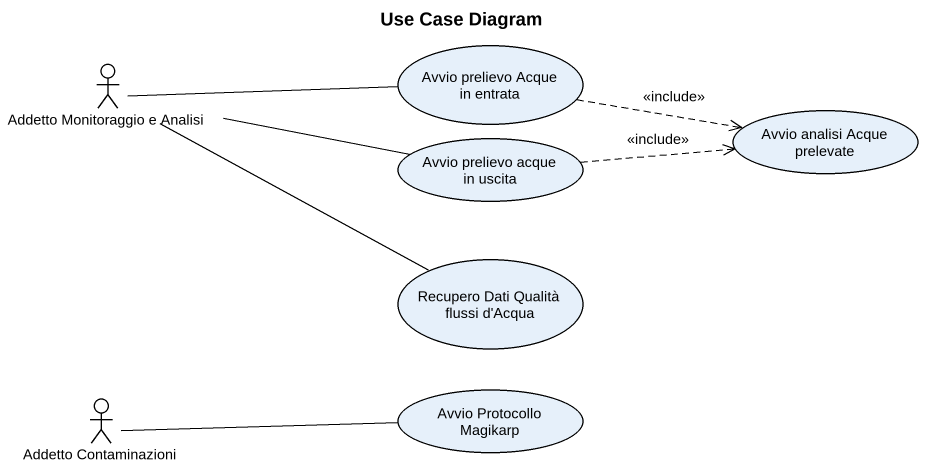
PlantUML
@startuml
title Use Case Diagram
actor "Addetto Monitoraggio e Analisi" as Addetto_Monitoraggio_e
usecase "Avvio prelievo Acque in entrata" as Avvio_prelievo_Acque_in
usecase "Avvio analisi Acque prelevate" as Avvio_analisi_Acque
usecase "Avvio prelievo acque in uscita" as Avvio_prelievo_acque_in
usecase "Recupero Dati Qualità flussi d'Acqua" as Recupero_Dati_Qualità
actor "Addetto Contaminazioni" as Addetto_Contaminazioni
usecase "Avvio Protocollo Magikarp" as Avvio_Protocollo_Magikarp
Addetto_Monitoraggio_e -right- Avvio_prelievo_Acque_in
Addetto_Monitoraggio_e -right- Avvio_prelievo_acque_in
Addetto_Monitoraggio_e -right- Recupero_Dati_Qualità
Avvio_prelievo_Acque_in .right.> Avvio_analisi_Acque : <<include>>
Avvio_prelievo_acque_in .right.> Avvio_analisi_Acque : <<include>>
Addetto_Contaminazioni -right- Avvio_Protocollo_Magikarp
@enduml
